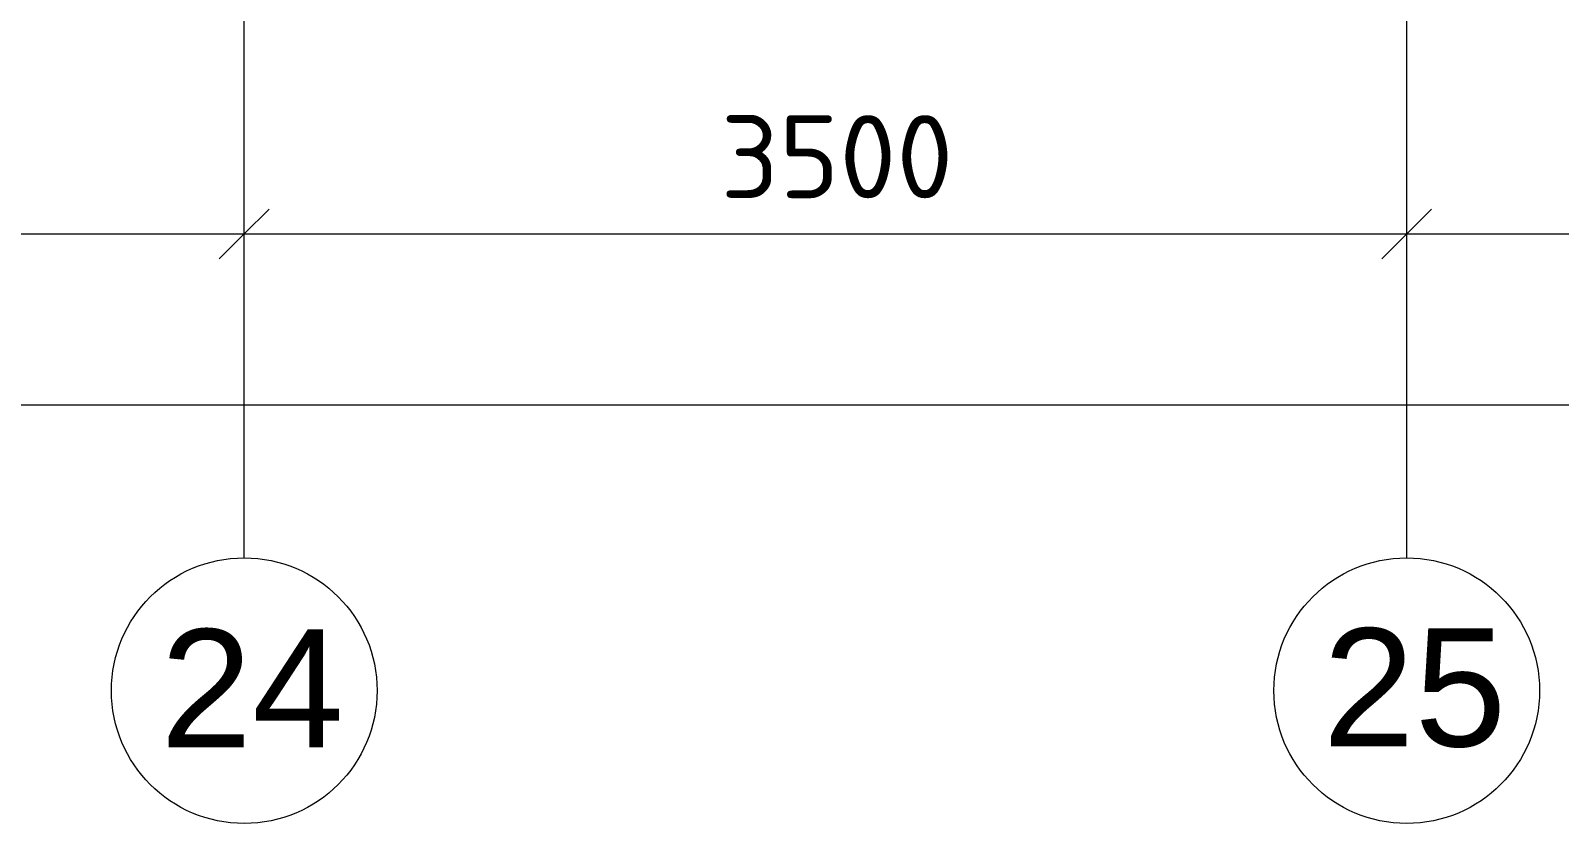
# Model space of a CAD drawing. Header units: millimetres. Extents: x -3817 to 677485, y -22715 to 103890.
# Drawn here: x 415995 to 420598, y -787 to 1601 of the extents above; entities that cross this region are included whole.
import ezdxf

# ---------------------------------------------------------------- set-up
doc = ezdxf.new("R2010")
doc.units = ezdxf.units.MM
doc.layers.add('PDF _Геометрия', color=7, linetype='Continuous', true_color=0x1d1d1d)
doc.layers.add('PDF _Текст', color=7, linetype='Continuous')
doc.styles.add('PDF ArialMT', font='arial.ttf')
doc.styles.add('PDF ISOCPEUR', font='isocpeur.ttf')

msp = doc.modelspace()

# ---------------------------------------------------------------- linework, layer by layer
at = {"layer": 'PDF _Геометрия', "color": 253, "lineweight": 9, "true_color": 0xaaaaaa}
for points in [[(416638.6, 12.7), (416638.6, 2512.7), (416638.6, 4779.7)], [(420138.6, 12.7), (420138.6, 2512.7), (420138.6, 4779.7)]]:
    msp.add_lwpolyline(points, dxfattribs=at)
at = {"layer": 'PDF _Геометрия', "color": 7, "lineweight": 9}
for points in [[(416638.6, 794.4), (416638.6, 988.3), (416638.6, 1108.3)], [(420138.6, 794.4), (420138.6, 988.3), (420138.6, 1108.3)], [(411718.6, 988.3), (412138.6, 988.3), (416638.6, 988.3), (420138.6, 988.3), (421938.6, 988.3), (425888.6, 988.3), (427988.6, 988.3), (433088.6, 988.3), (434488.6, 988.3), (437988.6, 988.3), (443238.6, 988.3), (448488.6, 988.3), (452408.6, 988.3)], [(411718.6, 474.1), (452408.6, 474.1)]]:
    msp.add_lwpolyline(points, dxfattribs=at)
at = {"layer": 'PDF _Геометрия', "color": 7, "lineweight": 20}
for points in [[(416713.6, 1063.3), (416638.6, 988.3), (416563.6, 913.3)], [(420213.6, 1063.3), (420138.6, 988.3), (420063.6, 913.3)]]:
    msp.add_lwpolyline(points, dxfattribs=at)
at = {"layer": 'PDF _Геометрия', "color": 253, "lineweight": 9, "true_color": 0xaaaaaa}
for centre in [(416638.6, -387.3), (420138.6, -387.3)]:
    msp.add_circle(centre, 400, dxfattribs=at)
at = {"layer": 'PDF _Геометрия', "color": 253, "lineweight": 20, "true_color": 0xaaaaaa}
for centre in [(416638.6, -387.3), (420138.6, -387.3)]:
    msp.add_circle(centre, 400, dxfattribs=at)

# ---------------------------------------------------------------- texts
at = {"layer": 'PDF _Текст', "insert": (418072.6, 1221.1), "char_height": 250.11, "attachment_point": 4, "style": 'PDF ISOCPEUR'}
msp.add_mtext('3500', dxfattribs=at)
at = {"layer": 'PDF _Текст', "color": 9, "true_color": 0xbebebe, "char_height": 355.6, "attachment_point": 4, "style": 'PDF ArialMT'}
for s, insert in [('24', (416386, -380)), ('25', (419886, -380))]:
    msp.add_mtext(s, dxfattribs=dict(at, insert=insert))

doc.saveas('drawing.dxf')
